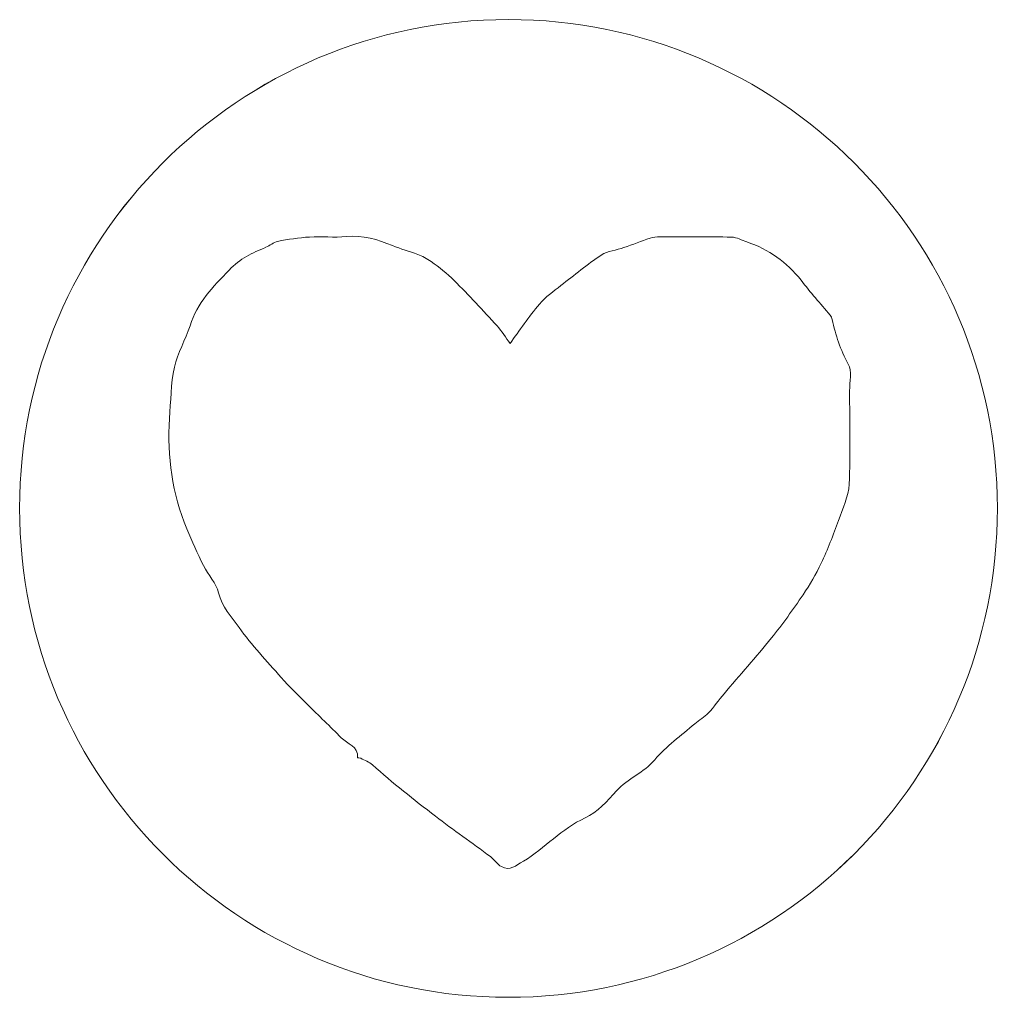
# Model space of a CAD drawing. Header units: centimetres. Extents: x -5.4 to 5.5, y -5.4 to 5.4.
# Drawn here: x 2.264 to 5.122, y 2.39 to 5.248 of the extents above; entities that cross this region are included whole.
import ezdxf

# ---------------------------------------------------------------- set-up
doc = ezdxf.new("R2010")
doc.units = ezdxf.units.CM
doc.header["$MEASUREMENT"] = 0
doc.layers.add('Layer 1', color=7, linetype='Continuous')

msp = doc.modelspace()

# ---------------------------------------------------------------- linework, layer by layer
at = {"layer": 'Layer 1', "lineweight": 13}
for points, knots in [([(3.69255, 5.24828), (2.90417, 5.24828), (2.26401, 4.60844), (2.2638, 3.8203), (2.2638, 3.8203), (2.26359, 3.03171), (2.90309, 2.39121), (3.69099, 2.39078), (3.69099, 2.39078), (4.48109, 2.39036), (5.12149, 3.03044), (5.1213, 3.82035), (5.1213, 3.82035), (5.12106, 4.60849), (4.48085, 5.24828), (3.69255, 5.24828)], [0, 0, 0, 0, 0.2, 0.2, 0.2, 0.2, 0.4, 0.4, 0.4, 0.4, 0.6, 0.6, 0.6, 0.6, 1, 1, 1, 1]), ([(3.69255, 5.24828), (2.90417, 5.24828), (2.26401, 4.60844), (2.2638, 3.8203), (2.2638, 3.8203), (2.26359, 3.03171), (2.90309, 2.39121), (3.69099, 2.39078), (3.69099, 2.39078), (4.48109, 2.39036), (5.12149, 3.03044), (5.1213, 3.82035), (5.1213, 3.82035), (5.12106, 4.60849), (4.48085, 5.24828), (3.69255, 5.24828)], [0, 0, 0, 0, 0.2, 0.2, 0.2, 0.2, 0.4, 0.4, 0.4, 0.4, 0.6, 0.6, 0.6, 0.6, 1, 1, 1, 1]), ([(3.69255, 5.24828), (2.90417, 5.24828), (2.26401, 4.60844), (2.2638, 3.8203), (2.2638, 3.8203), (2.26359, 3.03171), (2.90309, 2.39121), (3.69099, 2.39078), (3.69099, 2.39078), (4.48109, 2.39036), (5.12149, 3.03044), (5.1213, 3.82035), (5.1213, 3.82035), (5.12106, 4.60849), (4.48085, 5.24828), (3.69255, 5.24828)], [0, 0, 0, 0, 0.2, 0.2, 0.2, 0.2, 0.4, 0.4, 0.4, 0.4, 0.6, 0.6, 0.6, 0.6, 1, 1, 1, 1]), ([(3.69255, 5.24828), (2.90417, 5.24828), (2.26401, 4.60844), (2.2638, 3.8203), (2.2638, 3.8203), (2.26359, 3.03171), (2.90309, 2.39121), (3.69099, 2.39078), (3.69099, 2.39078), (4.48109, 2.39036), (5.12149, 3.03044), (5.1213, 3.82035), (5.1213, 3.82035), (5.12106, 4.60849), (4.48085, 5.24828), (3.69255, 5.24828)], [0, 0, 0, 0, 0.2, 0.2, 0.2, 0.2, 0.4, 0.4, 0.4, 0.4, 0.6, 0.6, 0.6, 0.6, 1, 1, 1, 1]), ([(3.69255, 5.24828), (2.90417, 5.24828), (2.26401, 4.60844), (2.2638, 3.8203), (2.2638, 3.8203), (2.26359, 3.03171), (2.90309, 2.39121), (3.69099, 2.39078), (3.69099, 2.39078), (4.48109, 2.39036), (5.12149, 3.03044), (5.1213, 3.82035), (5.1213, 3.82035), (5.12106, 4.60849), (4.48085, 5.24828), (3.69255, 5.24828)], [0, 0, 0, 0, 0.2, 0.2, 0.2, 0.2, 0.4, 0.4, 0.4, 0.4, 0.6, 0.6, 0.6, 0.6, 1, 1, 1, 1]), ([(3.69255, 5.24828), (2.90417, 5.24828), (2.26401, 4.60844), (2.2638, 3.8203), (2.2638, 3.8203), (2.26359, 3.03171), (2.90309, 2.39121), (3.69099, 2.39078), (3.69099, 2.39078), (4.48109, 2.39036), (5.12149, 3.03044), (5.1213, 3.82035), (5.1213, 3.82035), (5.12106, 4.60849), (4.48085, 5.24828), (3.69255, 5.24828)], [0, 0, 0, 0, 0.2, 0.2, 0.2, 0.2, 0.4, 0.4, 0.4, 0.4, 0.6, 0.6, 0.6, 0.6, 1, 1, 1, 1]), ([(3.69255, 5.24828), (2.90417, 5.24828), (2.26401, 4.60844), (2.2638, 3.8203), (2.2638, 3.8203), (2.26359, 3.03171), (2.90309, 2.39121), (3.69099, 2.39078), (3.69099, 2.39078), (4.48109, 2.39036), (5.12149, 3.03044), (5.1213, 3.82035), (5.1213, 3.82035), (5.12106, 4.60849), (4.48085, 5.24828), (3.69255, 5.24828)], [0, 0, 0, 0, 0.2, 0.2, 0.2, 0.2, 0.4, 0.4, 0.4, 0.4, 0.6, 0.6, 0.6, 0.6, 1, 1, 1, 1]), ([(3.69255, 5.24828), (2.90417, 5.24828), (2.26401, 4.60844), (2.2638, 3.8203), (2.2638, 3.8203), (2.26359, 3.03171), (2.90309, 2.39121), (3.69099, 2.39078), (3.69099, 2.39078), (4.48109, 2.39036), (5.12149, 3.03044), (5.1213, 3.82035), (5.1213, 3.82035), (5.12106, 4.60849), (4.48085, 5.24828), (3.69255, 5.24828)], [0, 0, 0, 0, 0.2, 0.2, 0.2, 0.2, 0.4, 0.4, 0.4, 0.4, 0.6, 0.6, 0.6, 0.6, 1, 1, 1, 1]), ([(3.69255, 5.24828), (2.90417, 5.24828), (2.26401, 4.60844), (2.2638, 3.8203), (2.2638, 3.8203), (2.26359, 3.03171), (2.90309, 2.39121), (3.69099, 2.39078), (3.69099, 2.39078), (4.48109, 2.39036), (5.12149, 3.03044), (5.1213, 3.82035), (5.1213, 3.82035), (5.12106, 4.60849), (4.48085, 5.24828), (3.69255, 5.24828)], [0, 0, 0, 0, 0.2, 0.2, 0.2, 0.2, 0.4, 0.4, 0.4, 0.4, 0.6, 0.6, 0.6, 0.6, 1, 1, 1, 1]), ([(3.69255, 5.24828), (2.90417, 5.24828), (2.26401, 4.60844), (2.2638, 3.8203), (2.2638, 3.8203), (2.26359, 3.03171), (2.90309, 2.39121), (3.69099, 2.39078), (3.69099, 2.39078), (4.48109, 2.39036), (5.12149, 3.03044), (5.1213, 3.82035), (5.1213, 3.82035), (5.12106, 4.60849), (4.48085, 5.24828), (3.69255, 5.24828)], [0, 0, 0, 0, 0.2, 0.2, 0.2, 0.2, 0.4, 0.4, 0.4, 0.4, 0.6, 0.6, 0.6, 0.6, 1, 1, 1, 1]), ([(3.69255, 5.24828), (4.48093, 5.24828), (5.12106, 4.60849), (5.1213, 3.82035), (5.1213, 3.82035), (5.12156, 3.03046), (4.48114, 2.39036), (3.69099, 2.39078), (3.69099, 2.39078), (2.90309, 2.3912), (2.26359, 3.03171), (2.2638, 3.8203), (2.2638, 3.8203), (2.26399, 4.60843), (2.90417, 5.24825), (3.69255, 5.24828)], [0, 0, 0, 0, 0.2, 0.2, 0.2, 0.2, 0.4, 0.4, 0.4, 0.4, 0.6, 0.6, 0.6, 0.6, 1, 1, 1, 1]), ([(3.69255, 5.24828), (2.90417, 5.24828), (2.26401, 4.60844), (2.2638, 3.8203), (2.2638, 3.8203), (2.26359, 3.03171), (2.90309, 2.39121), (3.69099, 2.39078), (3.69099, 2.39078), (4.48109, 2.39036), (5.12149, 3.03044), (5.1213, 3.82035), (5.1213, 3.82035), (5.12106, 4.60849), (4.48085, 5.24828), (3.69255, 5.24828)], [0, 0, 0, 0, 0.2, 0.2, 0.2, 0.2, 0.4, 0.4, 0.4, 0.4, 0.6, 0.6, 0.6, 0.6, 1, 1, 1, 1]), ([(3.69255, 5.24828), (4.48093, 5.24828), (5.12106, 4.60849), (5.1213, 3.82035), (5.1213, 3.82035), (5.12156, 3.03046), (4.48114, 2.39036), (3.69099, 2.39078), (3.69099, 2.39078), (2.90309, 2.3912), (2.26359, 3.03171), (2.2638, 3.8203), (2.2638, 3.8203), (2.26399, 4.60843), (2.90417, 5.24825), (3.69255, 5.24828)], [0, 0, 0, 0, 0.2, 0.2, 0.2, 0.2, 0.4, 0.4, 0.4, 0.4, 0.6, 0.6, 0.6, 0.6, 1, 1, 1, 1]), ([(3.69255, 5.24828), (2.90417, 5.24828), (2.26401, 4.60844), (2.2638, 3.8203), (2.2638, 3.8203), (2.26359, 3.03171), (2.90309, 2.39121), (3.69099, 2.39078), (3.69099, 2.39078), (4.48109, 2.39036), (5.12149, 3.03044), (5.1213, 3.82035), (5.1213, 3.82035), (5.12106, 4.60849), (4.48085, 5.24828), (3.69255, 5.24828)], [0, 0, 0, 0, 0.2, 0.2, 0.2, 0.2, 0.4, 0.4, 0.4, 0.4, 0.6, 0.6, 0.6, 0.6, 1, 1, 1, 1]), ([(3.69255, 5.24828), (4.48093, 5.24828), (5.12106, 4.60849), (5.1213, 3.82035), (5.1213, 3.82035), (5.12156, 3.03046), (4.48114, 2.39036), (3.69099, 2.39078), (3.69099, 2.39078), (2.90309, 2.3912), (2.26359, 3.03171), (2.2638, 3.8203), (2.2638, 3.8203), (2.26399, 4.60843), (2.90417, 5.24825), (3.69255, 5.24828)], [0, 0, 0, 0, 0.2, 0.2, 0.2, 0.2, 0.4, 0.4, 0.4, 0.4, 0.6, 0.6, 0.6, 0.6, 1, 1, 1, 1]), ([(3.69255, 5.24828), (2.90417, 5.24828), (2.26401, 4.60844), (2.2638, 3.8203), (2.2638, 3.8203), (2.26359, 3.03171), (2.90309, 2.39121), (3.69099, 2.39078), (3.69099, 2.39078), (4.48109, 2.39036), (5.12149, 3.03044), (5.1213, 3.82035), (5.1213, 3.82035), (5.12106, 4.60849), (4.48085, 5.24828), (3.69255, 5.24828)], [0, 0, 0, 0, 0.2, 0.2, 0.2, 0.2, 0.4, 0.4, 0.4, 0.4, 0.6, 0.6, 0.6, 0.6, 1, 1, 1, 1]), ([(3.69255, 5.24828), (4.48093, 5.24828), (5.12106, 4.60849), (5.1213, 3.82035), (5.1213, 3.82035), (5.12156, 3.03046), (4.48114, 2.39036), (3.69099, 2.39078), (3.69099, 2.39078), (2.90309, 2.3912), (2.26359, 3.03171), (2.2638, 3.8203), (2.2638, 3.8203), (2.26399, 4.60843), (2.90417, 5.24825), (3.69255, 5.24828)], [0, 0, 0, 0, 0.2, 0.2, 0.2, 0.2, 0.4, 0.4, 0.4, 0.4, 0.6, 0.6, 0.6, 0.6, 1, 1, 1, 1]), ([(3.69255, 5.24828), (2.90417, 5.24828), (2.26401, 4.60844), (2.2638, 3.8203), (2.2638, 3.8203), (2.26359, 3.03171), (2.90309, 2.39121), (3.69099, 2.39078), (3.69099, 2.39078), (4.48109, 2.39036), (5.12149, 3.03044), (5.1213, 3.82035), (5.1213, 3.82035), (5.12106, 4.60849), (4.48085, 5.24828), (3.69255, 5.24828)], [0, 0, 0, 0, 0.2, 0.2, 0.2, 0.2, 0.4, 0.4, 0.4, 0.4, 0.6, 0.6, 0.6, 0.6, 1, 1, 1, 1]), ([(3.69255, 5.24828), (4.48093, 5.24828), (5.12106, 4.60849), (5.1213, 3.82035), (5.1213, 3.82035), (5.12156, 3.03046), (4.48114, 2.39036), (3.69099, 2.39078), (3.69099, 2.39078), (2.90309, 2.3912), (2.26359, 3.03171), (2.2638, 3.8203), (2.2638, 3.8203), (2.26399, 4.60843), (2.90417, 5.24825), (3.69255, 5.24828)], [0, 0, 0, 0, 0.2, 0.2, 0.2, 0.2, 0.4, 0.4, 0.4, 0.4, 0.6, 0.6, 0.6, 0.6, 1, 1, 1, 1]), ([(3.69255, 5.24828), (2.90417, 5.24828), (2.26401, 4.60844), (2.2638, 3.8203), (2.2638, 3.8203), (2.26359, 3.03171), (2.90309, 2.39121), (3.69099, 2.39078), (3.69099, 2.39078), (4.48109, 2.39036), (5.12149, 3.03044), (5.1213, 3.82035), (5.1213, 3.82035), (5.12106, 4.60849), (4.48085, 5.24828), (3.69255, 5.24828)], [0, 0, 0, 0, 0.2, 0.2, 0.2, 0.2, 0.4, 0.4, 0.4, 0.4, 0.6, 0.6, 0.6, 0.6, 1, 1, 1, 1]), ([(3.69255, 5.24828), (4.48093, 5.24828), (5.12106, 4.60849), (5.1213, 3.82035), (5.1213, 3.82035), (5.12156, 3.03046), (4.48114, 2.39036), (3.69099, 2.39078), (3.69099, 2.39078), (2.90309, 2.3912), (2.26359, 3.03171), (2.2638, 3.8203), (2.2638, 3.8203), (2.26399, 4.60843), (2.90417, 5.24825), (3.69255, 5.24828)], [0, 0, 0, 0, 0.2, 0.2, 0.2, 0.2, 0.4, 0.4, 0.4, 0.4, 0.6, 0.6, 0.6, 0.6, 1, 1, 1, 1]), ([(3.69255, 5.24828), (2.90417, 5.24828), (2.26401, 4.60844), (2.2638, 3.8203), (2.2638, 3.8203), (2.26359, 3.03171), (2.90309, 2.39121), (3.69099, 2.39078), (3.69099, 2.39078), (4.48109, 2.39036), (5.12149, 3.03044), (5.1213, 3.82035), (5.1213, 3.82035), (5.12106, 4.60849), (4.48085, 5.24828), (3.69255, 5.24828)], [0, 0, 0, 0, 0.2, 0.2, 0.2, 0.2, 0.4, 0.4, 0.4, 0.4, 0.6, 0.6, 0.6, 0.6, 1, 1, 1, 1]), ([(3.69255, 5.24828), (4.48093, 5.24828), (5.12106, 4.60849), (5.1213, 3.82035), (5.1213, 3.82035), (5.12156, 3.03046), (4.48114, 2.39036), (3.69099, 2.39078), (3.69099, 2.39078), (2.90309, 2.3912), (2.26359, 3.03171), (2.2638, 3.8203), (2.2638, 3.8203), (2.26399, 4.60843), (2.90417, 5.24825), (3.69255, 5.24828)], [0, 0, 0, 0, 0.2, 0.2, 0.2, 0.2, 0.4, 0.4, 0.4, 0.4, 0.6, 0.6, 0.6, 0.6, 1, 1, 1, 1]), ([(3.69702, 4.30162), (3.68466, 4.31871), (3.67371, 4.33731), (3.6595, 4.3529), (3.6595, 4.3529), (3.61836, 4.39796), (3.57676, 4.44259), (3.53372, 4.48572), (3.53372, 4.48572), (3.51324, 4.50628), (3.48953, 4.52382), (3.46615, 4.54128), (3.46615, 4.54128), (3.45456, 4.54998), (3.44101, 4.55676), (3.42736, 4.56202), (3.42736, 4.56202), (3.40307, 4.57141), (3.37749, 4.5776), (3.35354, 4.58763), (3.35354, 4.58763), (3.31028, 4.6057), (3.26699, 4.61856), (3.21884, 4.61393), (3.21884, 4.61393), (3.18317, 4.61052), (3.14685, 4.61491), (3.11102, 4.61277), (3.11102, 4.61277), (3.07983, 4.61089), (3.04868, 4.60594), (3.01791, 4.59991), (3.01791, 4.59991), (3.00587, 4.59756), (2.99539, 4.58769), (2.98359, 4.58276), (2.98359, 4.58276), (2.94411, 4.5663), (2.90795, 4.54995), (2.8758, 4.51614), (2.8758, 4.51614), (2.82894, 4.4668), (2.78267, 4.42076), (2.76184, 4.35366), (2.76184, 4.35366), (2.74903, 4.31236), (2.72498, 4.27399), (2.71609, 4.23219), (2.71609, 4.23219), (2.70561, 4.18345), (2.70551, 4.13242), (2.70201, 4.0823), (2.70201, 4.0823), (2.69428, 3.97112), (2.70979, 3.86336), (2.75273, 3.76017), (2.75273, 3.76017), (2.76784, 3.72384), (2.78361, 3.68773), (2.80118, 3.65256), (2.80118, 3.65256), (2.81483, 3.62525), (2.83878, 3.60123), (2.84544, 3.57274), (2.84544, 3.57274), (2.85512, 3.53139), (2.88306, 3.50294), (2.90513, 3.47162), (2.90513, 3.47162), (2.94164, 3.41981), (2.98583, 3.37327), (3.028, 3.32562), (3.028, 3.32562), (3.05245, 3.29805), (3.07909, 3.27241), (3.10521, 3.24638), (3.10521, 3.24638), (3.13786, 3.21378), (3.17162, 3.18217), (3.20379, 3.14907), (3.20379, 3.14907), (3.22123, 3.1311), (3.25435, 3.12542), (3.25163, 3.09065), (3.25163, 3.09065), (3.25163, 3.09044), (3.25787, 3.09052), (3.26057, 3.08917), (3.26057, 3.08917), (3.27234, 3.08322), (3.28578, 3.07882), (3.29523, 3.07017), (3.29523, 3.07017), (3.35352, 3.01659), (3.41633, 2.96857), (3.4788, 2.92023), (3.4788, 2.92023), (3.5314, 2.87948), (3.5863, 2.84175), (3.63977, 2.80204), (3.63977, 2.80204), (3.65139, 2.79336), (3.65951, 2.77907), (3.67197, 2.77257), (3.67197, 2.77257), (3.69703, 2.75945), (3.71367, 2.77524), (3.73616, 2.78863), (3.73616, 2.78863), (3.79953, 2.82639), (3.84779, 2.88396), (3.91666, 2.91502), (3.91666, 2.91502), (3.95214, 2.931), (3.98135, 2.96452), (4.0085, 2.99453), (4.0085, 2.99453), (4.04115, 3.03065), (4.08798, 3.04679), (4.11997, 3.0851), (4.11997, 3.0851), (4.15325, 3.12497), (4.19733, 3.1559), (4.23707, 3.19035), (4.23707, 3.19035), (4.24977, 3.20138), (4.2652, 3.20964), (4.2767, 3.22173), (4.2767, 3.22173), (4.29318, 3.23914), (4.30684, 3.25922), (4.32242, 3.27758), (4.32242, 3.27758), (4.36854, 3.33206), (4.41624, 3.38532), (4.46104, 3.44085), (4.46104, 3.44085), (4.4938, 3.48144), (4.5242, 3.52411), (4.55343, 3.56735), (4.55343, 3.56735), (4.57322, 3.59659), (4.59142, 3.62738), (4.6064, 3.65929), (4.6064, 3.65929), (4.62548, 3.69996), (4.6418, 3.74205), (4.65709, 3.78436), (4.65709, 3.78436), (4.6696, 3.81894), (4.68633, 3.85432), (4.6881, 3.88998), (4.6881, 3.88998), (4.69249, 3.98076), (4.68977, 4.07188), (4.68945, 4.1629), (4.68945, 4.1629), (4.6894, 4.18938), (4.69683, 4.22074), (4.68551, 4.24135), (4.68551, 4.24135), (4.66254, 4.283), (4.64897, 4.32628), (4.63863, 4.3716), (4.63863, 4.3716), (4.6376, 4.3761), (4.63551, 4.38086), (4.63257, 4.38438), (4.63257, 4.38438), (4.60437, 4.41838), (4.57478, 4.45135), (4.54761, 4.48617), (4.54761, 4.48617), (4.50586, 4.53967), (4.45315, 4.57679), (4.38907, 4.59833), (4.38907, 4.59833), (4.37433, 4.60328), (4.35967, 4.61214), (4.34478, 4.61246), (4.34478, 4.61246), (4.27477, 4.61399), (4.20466, 4.61331), (4.13462, 4.6131), (4.13462, 4.6131), (4.12531, 4.61307), (4.11549, 4.61278), (4.10687, 4.60987), (4.10687, 4.60987), (4.08097, 4.60117), (4.05567, 4.59061), (4.02988, 4.58172), (4.02988, 4.58172), (4.00787, 4.57413), (3.98249, 4.57233), (3.96379, 4.56005), (3.96379, 4.56005), (3.9227, 4.53304), (3.88468, 4.50142), (3.84597, 4.47094), (3.84597, 4.47094), (3.82414, 4.45377), (3.80044, 4.4376), (3.78287, 4.41659), (3.78287, 4.41659), (3.75163, 4.37952), (3.72457, 4.33909), (3.69702, 4.30162)], [0, 0, 0, 0, 0.0188679, 0.0188679, 0.0188679, 0.0188679, 0.0377358, 0.0377358, 0.0377358, 0.0377358, 0.0566038, 0.0566038, 0.0566038, 0.0566038, 0.0754717, 0.0754717, 0.0754717, 0.0754717, 0.0943396, 0.0943396, 0.0943396, 0.0943396, 0.1132075, 0.1132075, 0.1132075, 0.1132075, 0.1320755, 0.1320755, 0.1320755, 0.1320755, 0.1509434, 0.1509434, 0.1509434, 0.1509434, 0.1698113, 0.1698113, 0.1698113, 0.1698113, 0.1886792, 0.1886792, 0.1886792, 0.1886792, 0.2075472, 0.2075472, 0.2075472, 0.2075472, 0.2264151, 0.2264151, 0.2264151, 0.2264151, 0.245283, 0.245283, 0.245283, 0.245283, 0.2641509, 0.2641509, 0.2641509, 0.2641509, 0.2830189, 0.2830189, 0.2830189, 0.2830189, 0.3018868, 0.3018868, 0.3018868, 0.3018868, 0.3207547, 0.3207547, 0.3207547, 0.3207547, 0.3396226, 0.3396226, 0.3396226, 0.3396226, 0.3584906, 0.3584906, 0.3584906, 0.3584906, 0.3773585, 0.3773585, 0.3773585, 0.3773585, 0.3962264, 0.3962264, 0.3962264, 0.3962264, 0.4150943, 0.4150943, 0.4150943, 0.4150943, 0.4339623, 0.4339623, 0.4339623, 0.4339623, 0.4528302, 0.4528302, 0.4528302, 0.4528302, 0.4716981, 0.4716981, 0.4716981, 0.4716981, 0.490566, 0.490566, 0.490566, 0.490566, 0.509434, 0.509434, 0.509434, 0.509434, 0.5283019, 0.5283019, 0.5283019, 0.5283019, 0.5471698, 0.5471698, 0.5471698, 0.5471698, 0.5660377, 0.5660377, 0.5660377, 0.5660377, 0.5849057, 0.5849057, 0.5849057, 0.5849057, 0.6037736, 0.6037736, 0.6037736, 0.6037736, 0.6226415, 0.6226415, 0.6226415, 0.6226415, 0.6415094, 0.6415094, 0.6415094, 0.6415094, 0.6603774, 0.6603774, 0.6603774, 0.6603774, 0.6792453, 0.6792453, 0.6792453, 0.6792453, 0.6981132, 0.6981132, 0.6981132, 0.6981132, 0.7169811, 0.7169811, 0.7169811, 0.7169811, 0.7358491, 0.7358491, 0.7358491, 0.7358491, 0.754717, 0.754717, 0.754717, 0.754717, 0.7735849, 0.7735849, 0.7735849, 0.7735849, 0.7924528, 0.7924528, 0.7924528, 0.7924528, 0.8113208, 0.8113208, 0.8113208, 0.8113208, 0.8301887, 0.8301887, 0.8301887, 0.8301887, 0.8490566, 0.8490566, 0.8490566, 0.8490566, 0.8679245, 0.8679245, 0.8679245, 0.8679245, 0.8867925, 0.8867925, 0.8867925, 0.8867925, 0.9056604, 0.9056604, 0.9056604, 0.9056604, 0.9245283, 0.9245283, 0.9245283, 0.9245283, 0.9433962, 0.9433962, 0.9433962, 0.9433962, 0.9622642, 0.9622642, 0.9622642, 0.9622642, 1, 1, 1, 1]), ([(3.69702, 4.30162), (3.68466, 4.31871), (3.67371, 4.33731), (3.6595, 4.3529), (3.6595, 4.3529), (3.61836, 4.39796), (3.57676, 4.44259), (3.53372, 4.48572), (3.53372, 4.48572), (3.51324, 4.50628), (3.48953, 4.52382), (3.46615, 4.54128), (3.46615, 4.54128), (3.45456, 4.54998), (3.44101, 4.55676), (3.42736, 4.56202), (3.42736, 4.56202), (3.40307, 4.57141), (3.37749, 4.5776), (3.35354, 4.58763), (3.35354, 4.58763), (3.31028, 4.6057), (3.26699, 4.61856), (3.21884, 4.61393), (3.21884, 4.61393), (3.18317, 4.61052), (3.14685, 4.61491), (3.11102, 4.61277), (3.11102, 4.61277), (3.07983, 4.61089), (3.04868, 4.60594), (3.01791, 4.59991), (3.01791, 4.59991), (3.00587, 4.59756), (2.99539, 4.58769), (2.98359, 4.58276), (2.98359, 4.58276), (2.94411, 4.5663), (2.90795, 4.54995), (2.8758, 4.51614), (2.8758, 4.51614), (2.82894, 4.4668), (2.78267, 4.42076), (2.76184, 4.35366), (2.76184, 4.35366), (2.74903, 4.31236), (2.72498, 4.27399), (2.71609, 4.23219), (2.71609, 4.23219), (2.70561, 4.18345), (2.70551, 4.13242), (2.70201, 4.0823), (2.70201, 4.0823), (2.69428, 3.97112), (2.70979, 3.86336), (2.75273, 3.76017), (2.75273, 3.76017), (2.76784, 3.72384), (2.78361, 3.68773), (2.80118, 3.65256), (2.80118, 3.65256), (2.81483, 3.62525), (2.83878, 3.60123), (2.84544, 3.57274), (2.84544, 3.57274), (2.85512, 3.53139), (2.88306, 3.50294), (2.90513, 3.47162), (2.90513, 3.47162), (2.94164, 3.41981), (2.98583, 3.37327), (3.028, 3.32562), (3.028, 3.32562), (3.05245, 3.29805), (3.07909, 3.27241), (3.10521, 3.24638), (3.10521, 3.24638), (3.13786, 3.21378), (3.17162, 3.18217), (3.20379, 3.14907), (3.20379, 3.14907), (3.22123, 3.1311), (3.25435, 3.12542), (3.25163, 3.09065), (3.25163, 3.09065), (3.25163, 3.09044), (3.25787, 3.09052), (3.26057, 3.08917), (3.26057, 3.08917), (3.27234, 3.08322), (3.28578, 3.07882), (3.29523, 3.07017), (3.29523, 3.07017), (3.35352, 3.01659), (3.41633, 2.96857), (3.4788, 2.92023), (3.4788, 2.92023), (3.5314, 2.87948), (3.5863, 2.84175), (3.63977, 2.80204), (3.63977, 2.80204), (3.65139, 2.79336), (3.65951, 2.77907), (3.67197, 2.77257), (3.67197, 2.77257), (3.69703, 2.75945), (3.71367, 2.77524), (3.73616, 2.78863), (3.73616, 2.78863), (3.79953, 2.82639), (3.84779, 2.88396), (3.91666, 2.91502), (3.91666, 2.91502), (3.95214, 2.931), (3.98135, 2.96452), (4.0085, 2.99453), (4.0085, 2.99453), (4.04115, 3.03065), (4.08798, 3.04679), (4.11997, 3.0851), (4.11997, 3.0851), (4.15325, 3.12497), (4.19733, 3.1559), (4.23707, 3.19035), (4.23707, 3.19035), (4.24977, 3.20138), (4.2652, 3.20964), (4.2767, 3.22173), (4.2767, 3.22173), (4.29318, 3.23914), (4.30684, 3.25922), (4.32242, 3.27758), (4.32242, 3.27758), (4.36854, 3.33206), (4.41624, 3.38532), (4.46104, 3.44085), (4.46104, 3.44085), (4.4938, 3.48144), (4.5242, 3.52411), (4.55343, 3.56735), (4.55343, 3.56735), (4.57322, 3.59659), (4.59142, 3.62738), (4.6064, 3.65929), (4.6064, 3.65929), (4.62548, 3.69996), (4.6418, 3.74205), (4.65709, 3.78436), (4.65709, 3.78436), (4.6696, 3.81894), (4.68633, 3.85432), (4.6881, 3.88998), (4.6881, 3.88998), (4.69249, 3.98076), (4.68977, 4.07188), (4.68945, 4.1629), (4.68945, 4.1629), (4.6894, 4.18938), (4.69683, 4.22074), (4.68551, 4.24135), (4.68551, 4.24135), (4.66254, 4.283), (4.64897, 4.32628), (4.63863, 4.3716), (4.63863, 4.3716), (4.6376, 4.3761), (4.63551, 4.38086), (4.63257, 4.38438), (4.63257, 4.38438), (4.60437, 4.41838), (4.57478, 4.45135), (4.54761, 4.48617), (4.54761, 4.48617), (4.50586, 4.53967), (4.45315, 4.57679), (4.38907, 4.59833), (4.38907, 4.59833), (4.37433, 4.60328), (4.35967, 4.61214), (4.34478, 4.61246), (4.34478, 4.61246), (4.27477, 4.61399), (4.20466, 4.61331), (4.13462, 4.6131), (4.13462, 4.6131), (4.12531, 4.61307), (4.11549, 4.61278), (4.10687, 4.60987), (4.10687, 4.60987), (4.08097, 4.60117), (4.05567, 4.59061), (4.02988, 4.58172), (4.02988, 4.58172), (4.00787, 4.57413), (3.98249, 4.57233), (3.96379, 4.56005), (3.96379, 4.56005), (3.9227, 4.53304), (3.88468, 4.50142), (3.84597, 4.47094), (3.84597, 4.47094), (3.82414, 4.45377), (3.80044, 4.4376), (3.78287, 4.41659), (3.78287, 4.41659), (3.75163, 4.37952), (3.72457, 4.33909), (3.69702, 4.30162)], [0, 0, 0, 0, 0.0188679, 0.0188679, 0.0188679, 0.0188679, 0.0377358, 0.0377358, 0.0377358, 0.0377358, 0.0566038, 0.0566038, 0.0566038, 0.0566038, 0.0754717, 0.0754717, 0.0754717, 0.0754717, 0.0943396, 0.0943396, 0.0943396, 0.0943396, 0.1132075, 0.1132075, 0.1132075, 0.1132075, 0.1320755, 0.1320755, 0.1320755, 0.1320755, 0.1509434, 0.1509434, 0.1509434, 0.1509434, 0.1698113, 0.1698113, 0.1698113, 0.1698113, 0.1886792, 0.1886792, 0.1886792, 0.1886792, 0.2075472, 0.2075472, 0.2075472, 0.2075472, 0.2264151, 0.2264151, 0.2264151, 0.2264151, 0.245283, 0.245283, 0.245283, 0.245283, 0.2641509, 0.2641509, 0.2641509, 0.2641509, 0.2830189, 0.2830189, 0.2830189, 0.2830189, 0.3018868, 0.3018868, 0.3018868, 0.3018868, 0.3207547, 0.3207547, 0.3207547, 0.3207547, 0.3396226, 0.3396226, 0.3396226, 0.3396226, 0.3584906, 0.3584906, 0.3584906, 0.3584906, 0.3773585, 0.3773585, 0.3773585, 0.3773585, 0.3962264, 0.3962264, 0.3962264, 0.3962264, 0.4150943, 0.4150943, 0.4150943, 0.4150943, 0.4339623, 0.4339623, 0.4339623, 0.4339623, 0.4528302, 0.4528302, 0.4528302, 0.4528302, 0.4716981, 0.4716981, 0.4716981, 0.4716981, 0.490566, 0.490566, 0.490566, 0.490566, 0.509434, 0.509434, 0.509434, 0.509434, 0.5283019, 0.5283019, 0.5283019, 0.5283019, 0.5471698, 0.5471698, 0.5471698, 0.5471698, 0.5660377, 0.5660377, 0.5660377, 0.5660377, 0.5849057, 0.5849057, 0.5849057, 0.5849057, 0.6037736, 0.6037736, 0.6037736, 0.6037736, 0.6226415, 0.6226415, 0.6226415, 0.6226415, 0.6415094, 0.6415094, 0.6415094, 0.6415094, 0.6603774, 0.6603774, 0.6603774, 0.6603774, 0.6792453, 0.6792453, 0.6792453, 0.6792453, 0.6981132, 0.6981132, 0.6981132, 0.6981132, 0.7169811, 0.7169811, 0.7169811, 0.7169811, 0.7358491, 0.7358491, 0.7358491, 0.7358491, 0.754717, 0.754717, 0.754717, 0.754717, 0.7735849, 0.7735849, 0.7735849, 0.7735849, 0.7924528, 0.7924528, 0.7924528, 0.7924528, 0.8113208, 0.8113208, 0.8113208, 0.8113208, 0.8301887, 0.8301887, 0.8301887, 0.8301887, 0.8490566, 0.8490566, 0.8490566, 0.8490566, 0.8679245, 0.8679245, 0.8679245, 0.8679245, 0.8867925, 0.8867925, 0.8867925, 0.8867925, 0.9056604, 0.9056604, 0.9056604, 0.9056604, 0.9245283, 0.9245283, 0.9245283, 0.9245283, 0.9433962, 0.9433962, 0.9433962, 0.9433962, 0.9622642, 0.9622642, 0.9622642, 0.9622642, 1, 1, 1, 1]), ([(3.69702, 4.30162), (3.68466, 4.31871), (3.67371, 4.33731), (3.6595, 4.3529), (3.6595, 4.3529), (3.61836, 4.39796), (3.57676, 4.44259), (3.53372, 4.48572), (3.53372, 4.48572), (3.51324, 4.50628), (3.48953, 4.52382), (3.46615, 4.54128), (3.46615, 4.54128), (3.45456, 4.54998), (3.44101, 4.55676), (3.42736, 4.56202), (3.42736, 4.56202), (3.40307, 4.57141), (3.37749, 4.5776), (3.35354, 4.58763), (3.35354, 4.58763), (3.31028, 4.6057), (3.26699, 4.61856), (3.21884, 4.61393), (3.21884, 4.61393), (3.18317, 4.61052), (3.14685, 4.61491), (3.11102, 4.61277), (3.11102, 4.61277), (3.07983, 4.61089), (3.04868, 4.60594), (3.01791, 4.59991), (3.01791, 4.59991), (3.00587, 4.59756), (2.99539, 4.58769), (2.98359, 4.58276), (2.98359, 4.58276), (2.94411, 4.5663), (2.90795, 4.54995), (2.8758, 4.51614), (2.8758, 4.51614), (2.82894, 4.4668), (2.78267, 4.42076), (2.76184, 4.35366), (2.76184, 4.35366), (2.74903, 4.31236), (2.72498, 4.27399), (2.71609, 4.23219), (2.71609, 4.23219), (2.70561, 4.18345), (2.70551, 4.13242), (2.70201, 4.0823), (2.70201, 4.0823), (2.69428, 3.97112), (2.70979, 3.86336), (2.75273, 3.76017), (2.75273, 3.76017), (2.76784, 3.72384), (2.78361, 3.68773), (2.80118, 3.65256), (2.80118, 3.65256), (2.81483, 3.62525), (2.83878, 3.60123), (2.84544, 3.57274), (2.84544, 3.57274), (2.85512, 3.53139), (2.88306, 3.50294), (2.90513, 3.47162), (2.90513, 3.47162), (2.94164, 3.41981), (2.98583, 3.37327), (3.028, 3.32562), (3.028, 3.32562), (3.05245, 3.29805), (3.07909, 3.27241), (3.10521, 3.24638), (3.10521, 3.24638), (3.13786, 3.21378), (3.17162, 3.18217), (3.20379, 3.14907), (3.20379, 3.14907), (3.22123, 3.1311), (3.25435, 3.12542), (3.25163, 3.09065), (3.25163, 3.09065), (3.25163, 3.09044), (3.25787, 3.09052), (3.26057, 3.08917), (3.26057, 3.08917), (3.27234, 3.08322), (3.28578, 3.07882), (3.29523, 3.07017), (3.29523, 3.07017), (3.35352, 3.01659), (3.41633, 2.96857), (3.4788, 2.92023), (3.4788, 2.92023), (3.5314, 2.87948), (3.5863, 2.84175), (3.63977, 2.80204), (3.63977, 2.80204), (3.65139, 2.79336), (3.65951, 2.77907), (3.67197, 2.77257), (3.67197, 2.77257), (3.69703, 2.75945), (3.71367, 2.77524), (3.73616, 2.78863), (3.73616, 2.78863), (3.79953, 2.82639), (3.84779, 2.88396), (3.91666, 2.91502), (3.91666, 2.91502), (3.95214, 2.931), (3.98135, 2.96452), (4.0085, 2.99453), (4.0085, 2.99453), (4.04115, 3.03065), (4.08798, 3.04679), (4.11997, 3.0851), (4.11997, 3.0851), (4.15325, 3.12497), (4.19733, 3.1559), (4.23707, 3.19035), (4.23707, 3.19035), (4.24977, 3.20138), (4.2652, 3.20964), (4.2767, 3.22173), (4.2767, 3.22173), (4.29318, 3.23914), (4.30684, 3.25922), (4.32242, 3.27758), (4.32242, 3.27758), (4.36854, 3.33206), (4.41624, 3.38532), (4.46104, 3.44085), (4.46104, 3.44085), (4.4938, 3.48144), (4.5242, 3.52411), (4.55343, 3.56735), (4.55343, 3.56735), (4.57322, 3.59659), (4.59142, 3.62738), (4.6064, 3.65929), (4.6064, 3.65929), (4.62548, 3.69996), (4.6418, 3.74205), (4.65709, 3.78436), (4.65709, 3.78436), (4.6696, 3.81894), (4.68633, 3.85432), (4.6881, 3.88998), (4.6881, 3.88998), (4.69249, 3.98076), (4.68977, 4.07188), (4.68945, 4.1629), (4.68945, 4.1629), (4.6894, 4.18938), (4.69683, 4.22074), (4.68551, 4.24135), (4.68551, 4.24135), (4.66254, 4.283), (4.64897, 4.32628), (4.63863, 4.3716), (4.63863, 4.3716), (4.6376, 4.3761), (4.63551, 4.38086), (4.63257, 4.38438), (4.63257, 4.38438), (4.60437, 4.41838), (4.57478, 4.45135), (4.54761, 4.48617), (4.54761, 4.48617), (4.50586, 4.53967), (4.45315, 4.57679), (4.38907, 4.59833), (4.38907, 4.59833), (4.37433, 4.60328), (4.35967, 4.61214), (4.34478, 4.61246), (4.34478, 4.61246), (4.27477, 4.61399), (4.20466, 4.61331), (4.13462, 4.6131), (4.13462, 4.6131), (4.12531, 4.61307), (4.11549, 4.61278), (4.10687, 4.60987), (4.10687, 4.60987), (4.08097, 4.60117), (4.05567, 4.59061), (4.02988, 4.58172), (4.02988, 4.58172), (4.00787, 4.57413), (3.98249, 4.57233), (3.96379, 4.56005), (3.96379, 4.56005), (3.9227, 4.53304), (3.88468, 4.50142), (3.84597, 4.47094), (3.84597, 4.47094), (3.82414, 4.45377), (3.80044, 4.4376), (3.78287, 4.41659), (3.78287, 4.41659), (3.75163, 4.37952), (3.72457, 4.33909), (3.69702, 4.30162)], [0, 0, 0, 0, 0.0188679, 0.0188679, 0.0188679, 0.0188679, 0.0377358, 0.0377358, 0.0377358, 0.0377358, 0.0566038, 0.0566038, 0.0566038, 0.0566038, 0.0754717, 0.0754717, 0.0754717, 0.0754717, 0.0943396, 0.0943396, 0.0943396, 0.0943396, 0.1132075, 0.1132075, 0.1132075, 0.1132075, 0.1320755, 0.1320755, 0.1320755, 0.1320755, 0.1509434, 0.1509434, 0.1509434, 0.1509434, 0.1698113, 0.1698113, 0.1698113, 0.1698113, 0.1886792, 0.1886792, 0.1886792, 0.1886792, 0.2075472, 0.2075472, 0.2075472, 0.2075472, 0.2264151, 0.2264151, 0.2264151, 0.2264151, 0.245283, 0.245283, 0.245283, 0.245283, 0.2641509, 0.2641509, 0.2641509, 0.2641509, 0.2830189, 0.2830189, 0.2830189, 0.2830189, 0.3018868, 0.3018868, 0.3018868, 0.3018868, 0.3207547, 0.3207547, 0.3207547, 0.3207547, 0.3396226, 0.3396226, 0.3396226, 0.3396226, 0.3584906, 0.3584906, 0.3584906, 0.3584906, 0.3773585, 0.3773585, 0.3773585, 0.3773585, 0.3962264, 0.3962264, 0.3962264, 0.3962264, 0.4150943, 0.4150943, 0.4150943, 0.4150943, 0.4339623, 0.4339623, 0.4339623, 0.4339623, 0.4528302, 0.4528302, 0.4528302, 0.4528302, 0.4716981, 0.4716981, 0.4716981, 0.4716981, 0.490566, 0.490566, 0.490566, 0.490566, 0.509434, 0.509434, 0.509434, 0.509434, 0.5283019, 0.5283019, 0.5283019, 0.5283019, 0.5471698, 0.5471698, 0.5471698, 0.5471698, 0.5660377, 0.5660377, 0.5660377, 0.5660377, 0.5849057, 0.5849057, 0.5849057, 0.5849057, 0.6037736, 0.6037736, 0.6037736, 0.6037736, 0.6226415, 0.6226415, 0.6226415, 0.6226415, 0.6415094, 0.6415094, 0.6415094, 0.6415094, 0.6603774, 0.6603774, 0.6603774, 0.6603774, 0.6792453, 0.6792453, 0.6792453, 0.6792453, 0.6981132, 0.6981132, 0.6981132, 0.6981132, 0.7169811, 0.7169811, 0.7169811, 0.7169811, 0.7358491, 0.7358491, 0.7358491, 0.7358491, 0.754717, 0.754717, 0.754717, 0.754717, 0.7735849, 0.7735849, 0.7735849, 0.7735849, 0.7924528, 0.7924528, 0.7924528, 0.7924528, 0.8113208, 0.8113208, 0.8113208, 0.8113208, 0.8301887, 0.8301887, 0.8301887, 0.8301887, 0.8490566, 0.8490566, 0.8490566, 0.8490566, 0.8679245, 0.8679245, 0.8679245, 0.8679245, 0.8867925, 0.8867925, 0.8867925, 0.8867925, 0.9056604, 0.9056604, 0.9056604, 0.9056604, 0.9245283, 0.9245283, 0.9245283, 0.9245283, 0.9433962, 0.9433962, 0.9433962, 0.9433962, 0.9622642, 0.9622642, 0.9622642, 0.9622642, 1, 1, 1, 1]), ([(3.69702, 4.30162), (3.68466, 4.31871), (3.67371, 4.33731), (3.6595, 4.3529), (3.6595, 4.3529), (3.61836, 4.39796), (3.57676, 4.44259), (3.53372, 4.48572), (3.53372, 4.48572), (3.51324, 4.50628), (3.48953, 4.52382), (3.46615, 4.54128), (3.46615, 4.54128), (3.45456, 4.54998), (3.44101, 4.55676), (3.42736, 4.56202), (3.42736, 4.56202), (3.40307, 4.57141), (3.37749, 4.5776), (3.35354, 4.58763), (3.35354, 4.58763), (3.31028, 4.6057), (3.26699, 4.61856), (3.21884, 4.61393), (3.21884, 4.61393), (3.18317, 4.61052), (3.14685, 4.61491), (3.11102, 4.61277), (3.11102, 4.61277), (3.07983, 4.61089), (3.04868, 4.60594), (3.01791, 4.59991), (3.01791, 4.59991), (3.00587, 4.59756), (2.99539, 4.58769), (2.98359, 4.58276), (2.98359, 4.58276), (2.94411, 4.5663), (2.90795, 4.54995), (2.8758, 4.51614), (2.8758, 4.51614), (2.82894, 4.4668), (2.78267, 4.42076), (2.76184, 4.35366), (2.76184, 4.35366), (2.74903, 4.31236), (2.72498, 4.27399), (2.71609, 4.23219), (2.71609, 4.23219), (2.70561, 4.18345), (2.70551, 4.13242), (2.70201, 4.0823), (2.70201, 4.0823), (2.69428, 3.97112), (2.70979, 3.86336), (2.75273, 3.76017), (2.75273, 3.76017), (2.76784, 3.72384), (2.78361, 3.68773), (2.80118, 3.65256), (2.80118, 3.65256), (2.81483, 3.62525), (2.83878, 3.60123), (2.84544, 3.57274), (2.84544, 3.57274), (2.85512, 3.53139), (2.88306, 3.50294), (2.90513, 3.47162), (2.90513, 3.47162), (2.94164, 3.41981), (2.98583, 3.37327), (3.028, 3.32562), (3.028, 3.32562), (3.05245, 3.29805), (3.07909, 3.27241), (3.10521, 3.24638), (3.10521, 3.24638), (3.13786, 3.21378), (3.17162, 3.18217), (3.20379, 3.14907), (3.20379, 3.14907), (3.22123, 3.1311), (3.25435, 3.12542), (3.25163, 3.09065), (3.25163, 3.09065), (3.25163, 3.09044), (3.25787, 3.09052), (3.26057, 3.08917), (3.26057, 3.08917), (3.27234, 3.08322), (3.28578, 3.07882), (3.29523, 3.07017), (3.29523, 3.07017), (3.35352, 3.01659), (3.41633, 2.96857), (3.4788, 2.92023), (3.4788, 2.92023), (3.5314, 2.87948), (3.5863, 2.84175), (3.63977, 2.80204), (3.63977, 2.80204), (3.65139, 2.79336), (3.65951, 2.77907), (3.67197, 2.77257), (3.67197, 2.77257), (3.69703, 2.75945), (3.71367, 2.77524), (3.73616, 2.78863), (3.73616, 2.78863), (3.79953, 2.82639), (3.84779, 2.88396), (3.91666, 2.91502), (3.91666, 2.91502), (3.95214, 2.931), (3.98135, 2.96452), (4.0085, 2.99453), (4.0085, 2.99453), (4.04115, 3.03065), (4.08798, 3.04679), (4.11997, 3.0851), (4.11997, 3.0851), (4.15325, 3.12497), (4.19733, 3.1559), (4.23707, 3.19035), (4.23707, 3.19035), (4.24977, 3.20138), (4.2652, 3.20964), (4.2767, 3.22173), (4.2767, 3.22173), (4.29318, 3.23914), (4.30684, 3.25922), (4.32242, 3.27758), (4.32242, 3.27758), (4.36854, 3.33206), (4.41624, 3.38532), (4.46104, 3.44085), (4.46104, 3.44085), (4.4938, 3.48144), (4.5242, 3.52411), (4.55343, 3.56735), (4.55343, 3.56735), (4.57322, 3.59659), (4.59142, 3.62738), (4.6064, 3.65929), (4.6064, 3.65929), (4.62548, 3.69996), (4.6418, 3.74205), (4.65709, 3.78436), (4.65709, 3.78436), (4.6696, 3.81894), (4.68633, 3.85432), (4.6881, 3.88998), (4.6881, 3.88998), (4.69249, 3.98076), (4.68977, 4.07188), (4.68945, 4.1629), (4.68945, 4.1629), (4.6894, 4.18938), (4.69683, 4.22074), (4.68551, 4.24135), (4.68551, 4.24135), (4.66254, 4.283), (4.64897, 4.32628), (4.63863, 4.3716), (4.63863, 4.3716), (4.6376, 4.3761), (4.63551, 4.38086), (4.63257, 4.38438), (4.63257, 4.38438), (4.60437, 4.41838), (4.57478, 4.45135), (4.54761, 4.48617), (4.54761, 4.48617), (4.50586, 4.53967), (4.45315, 4.57679), (4.38907, 4.59833), (4.38907, 4.59833), (4.37433, 4.60328), (4.35967, 4.61214), (4.34478, 4.61246), (4.34478, 4.61246), (4.27477, 4.61399), (4.20466, 4.61331), (4.13462, 4.6131), (4.13462, 4.6131), (4.12531, 4.61307), (4.11549, 4.61278), (4.10687, 4.60987), (4.10687, 4.60987), (4.08097, 4.60117), (4.05567, 4.59061), (4.02988, 4.58172), (4.02988, 4.58172), (4.00787, 4.57413), (3.98249, 4.57233), (3.96379, 4.56005), (3.96379, 4.56005), (3.9227, 4.53304), (3.88468, 4.50142), (3.84597, 4.47094), (3.84597, 4.47094), (3.82414, 4.45377), (3.80044, 4.4376), (3.78287, 4.41659), (3.78287, 4.41659), (3.75163, 4.37952), (3.72457, 4.33909), (3.69702, 4.30162)], [0, 0, 0, 0, 0.0188679, 0.0188679, 0.0188679, 0.0188679, 0.0377358, 0.0377358, 0.0377358, 0.0377358, 0.0566038, 0.0566038, 0.0566038, 0.0566038, 0.0754717, 0.0754717, 0.0754717, 0.0754717, 0.0943396, 0.0943396, 0.0943396, 0.0943396, 0.1132075, 0.1132075, 0.1132075, 0.1132075, 0.1320755, 0.1320755, 0.1320755, 0.1320755, 0.1509434, 0.1509434, 0.1509434, 0.1509434, 0.1698113, 0.1698113, 0.1698113, 0.1698113, 0.1886792, 0.1886792, 0.1886792, 0.1886792, 0.2075472, 0.2075472, 0.2075472, 0.2075472, 0.2264151, 0.2264151, 0.2264151, 0.2264151, 0.245283, 0.245283, 0.245283, 0.245283, 0.2641509, 0.2641509, 0.2641509, 0.2641509, 0.2830189, 0.2830189, 0.2830189, 0.2830189, 0.3018868, 0.3018868, 0.3018868, 0.3018868, 0.3207547, 0.3207547, 0.3207547, 0.3207547, 0.3396226, 0.3396226, 0.3396226, 0.3396226, 0.3584906, 0.3584906, 0.3584906, 0.3584906, 0.3773585, 0.3773585, 0.3773585, 0.3773585, 0.3962264, 0.3962264, 0.3962264, 0.3962264, 0.4150943, 0.4150943, 0.4150943, 0.4150943, 0.4339623, 0.4339623, 0.4339623, 0.4339623, 0.4528302, 0.4528302, 0.4528302, 0.4528302, 0.4716981, 0.4716981, 0.4716981, 0.4716981, 0.490566, 0.490566, 0.490566, 0.490566, 0.509434, 0.509434, 0.509434, 0.509434, 0.5283019, 0.5283019, 0.5283019, 0.5283019, 0.5471698, 0.5471698, 0.5471698, 0.5471698, 0.5660377, 0.5660377, 0.5660377, 0.5660377, 0.5849057, 0.5849057, 0.5849057, 0.5849057, 0.6037736, 0.6037736, 0.6037736, 0.6037736, 0.6226415, 0.6226415, 0.6226415, 0.6226415, 0.6415094, 0.6415094, 0.6415094, 0.6415094, 0.6603774, 0.6603774, 0.6603774, 0.6603774, 0.6792453, 0.6792453, 0.6792453, 0.6792453, 0.6981132, 0.6981132, 0.6981132, 0.6981132, 0.7169811, 0.7169811, 0.7169811, 0.7169811, 0.7358491, 0.7358491, 0.7358491, 0.7358491, 0.754717, 0.754717, 0.754717, 0.754717, 0.7735849, 0.7735849, 0.7735849, 0.7735849, 0.7924528, 0.7924528, 0.7924528, 0.7924528, 0.8113208, 0.8113208, 0.8113208, 0.8113208, 0.8301887, 0.8301887, 0.8301887, 0.8301887, 0.8490566, 0.8490566, 0.8490566, 0.8490566, 0.8679245, 0.8679245, 0.8679245, 0.8679245, 0.8867925, 0.8867925, 0.8867925, 0.8867925, 0.9056604, 0.9056604, 0.9056604, 0.9056604, 0.9245283, 0.9245283, 0.9245283, 0.9245283, 0.9433962, 0.9433962, 0.9433962, 0.9433962, 0.9622642, 0.9622642, 0.9622642, 0.9622642, 1, 1, 1, 1]), ([(3.69702, 4.30162), (3.68466, 4.31871), (3.67371, 4.33731), (3.6595, 4.3529), (3.6595, 4.3529), (3.61836, 4.39796), (3.57676, 4.44259), (3.53372, 4.48572), (3.53372, 4.48572), (3.51324, 4.50628), (3.48953, 4.52382), (3.46615, 4.54128), (3.46615, 4.54128), (3.45456, 4.54998), (3.44101, 4.55676), (3.42736, 4.56202), (3.42736, 4.56202), (3.40307, 4.57141), (3.37749, 4.5776), (3.35354, 4.58763), (3.35354, 4.58763), (3.31028, 4.6057), (3.26699, 4.61856), (3.21884, 4.61393), (3.21884, 4.61393), (3.18317, 4.61052), (3.14685, 4.61491), (3.11102, 4.61277), (3.11102, 4.61277), (3.07983, 4.61089), (3.04868, 4.60594), (3.01791, 4.59991), (3.01791, 4.59991), (3.00587, 4.59756), (2.99539, 4.58769), (2.98359, 4.58276), (2.98359, 4.58276), (2.94411, 4.5663), (2.90795, 4.54995), (2.8758, 4.51614), (2.8758, 4.51614), (2.82894, 4.4668), (2.78267, 4.42076), (2.76184, 4.35366), (2.76184, 4.35366), (2.74903, 4.31236), (2.72498, 4.27399), (2.71609, 4.23219), (2.71609, 4.23219), (2.70561, 4.18345), (2.70551, 4.13242), (2.70201, 4.0823), (2.70201, 4.0823), (2.69428, 3.97112), (2.70979, 3.86336), (2.75273, 3.76017), (2.75273, 3.76017), (2.76784, 3.72384), (2.78361, 3.68773), (2.80118, 3.65256), (2.80118, 3.65256), (2.81483, 3.62525), (2.83878, 3.60123), (2.84544, 3.57274), (2.84544, 3.57274), (2.85512, 3.53139), (2.88306, 3.50294), (2.90513, 3.47162), (2.90513, 3.47162), (2.94164, 3.41981), (2.98583, 3.37327), (3.028, 3.32562), (3.028, 3.32562), (3.05245, 3.29805), (3.07909, 3.27241), (3.10521, 3.24638), (3.10521, 3.24638), (3.13786, 3.21378), (3.17162, 3.18217), (3.20379, 3.14907), (3.20379, 3.14907), (3.22123, 3.1311), (3.25435, 3.12542), (3.25163, 3.09065), (3.25163, 3.09065), (3.25163, 3.09044), (3.25787, 3.09052), (3.26057, 3.08917), (3.26057, 3.08917), (3.27234, 3.08322), (3.28578, 3.07882), (3.29523, 3.07017), (3.29523, 3.07017), (3.35352, 3.01659), (3.41633, 2.96857), (3.4788, 2.92023), (3.4788, 2.92023), (3.5314, 2.87948), (3.5863, 2.84175), (3.63977, 2.80204), (3.63977, 2.80204), (3.65139, 2.79336), (3.65951, 2.77907), (3.67197, 2.77257), (3.67197, 2.77257), (3.69703, 2.75945), (3.71367, 2.77524), (3.73616, 2.78863), (3.73616, 2.78863), (3.79953, 2.82639), (3.84779, 2.88396), (3.91666, 2.91502), (3.91666, 2.91502), (3.95214, 2.931), (3.98135, 2.96452), (4.0085, 2.99453), (4.0085, 2.99453), (4.04115, 3.03065), (4.08798, 3.04679), (4.11997, 3.0851), (4.11997, 3.0851), (4.15325, 3.12497), (4.19733, 3.1559), (4.23707, 3.19035), (4.23707, 3.19035), (4.24977, 3.20138), (4.2652, 3.20964), (4.2767, 3.22173), (4.2767, 3.22173), (4.29318, 3.23914), (4.30684, 3.25922), (4.32242, 3.27758), (4.32242, 3.27758), (4.36854, 3.33206), (4.41624, 3.38532), (4.46104, 3.44085), (4.46104, 3.44085), (4.4938, 3.48144), (4.5242, 3.52411), (4.55343, 3.56735), (4.55343, 3.56735), (4.57322, 3.59659), (4.59142, 3.62738), (4.6064, 3.65929), (4.6064, 3.65929), (4.62548, 3.69996), (4.6418, 3.74205), (4.65709, 3.78436), (4.65709, 3.78436), (4.6696, 3.81894), (4.68633, 3.85432), (4.6881, 3.88998), (4.6881, 3.88998), (4.69249, 3.98076), (4.68977, 4.07188), (4.68945, 4.1629), (4.68945, 4.1629), (4.6894, 4.18938), (4.69683, 4.22074), (4.68551, 4.24135), (4.68551, 4.24135), (4.66254, 4.283), (4.64897, 4.32628), (4.63863, 4.3716), (4.63863, 4.3716), (4.6376, 4.3761), (4.63551, 4.38086), (4.63257, 4.38438), (4.63257, 4.38438), (4.60437, 4.41838), (4.57478, 4.45135), (4.54761, 4.48617), (4.54761, 4.48617), (4.50586, 4.53967), (4.45315, 4.57679), (4.38907, 4.59833), (4.38907, 4.59833), (4.37433, 4.60328), (4.35967, 4.61214), (4.34478, 4.61246), (4.34478, 4.61246), (4.27477, 4.61399), (4.20466, 4.61331), (4.13462, 4.6131), (4.13462, 4.6131), (4.12531, 4.61307), (4.11549, 4.61278), (4.10687, 4.60987), (4.10687, 4.60987), (4.08097, 4.60117), (4.05567, 4.59061), (4.02988, 4.58172), (4.02988, 4.58172), (4.00787, 4.57413), (3.98249, 4.57233), (3.96379, 4.56005), (3.96379, 4.56005), (3.9227, 4.53304), (3.88468, 4.50142), (3.84597, 4.47094), (3.84597, 4.47094), (3.82414, 4.45377), (3.80044, 4.4376), (3.78287, 4.41659), (3.78287, 4.41659), (3.75163, 4.37952), (3.72457, 4.33909), (3.69702, 4.30162)], [0, 0, 0, 0, 0.0188679, 0.0188679, 0.0188679, 0.0188679, 0.0377358, 0.0377358, 0.0377358, 0.0377358, 0.0566038, 0.0566038, 0.0566038, 0.0566038, 0.0754717, 0.0754717, 0.0754717, 0.0754717, 0.0943396, 0.0943396, 0.0943396, 0.0943396, 0.1132075, 0.1132075, 0.1132075, 0.1132075, 0.1320755, 0.1320755, 0.1320755, 0.1320755, 0.1509434, 0.1509434, 0.1509434, 0.1509434, 0.1698113, 0.1698113, 0.1698113, 0.1698113, 0.1886792, 0.1886792, 0.1886792, 0.1886792, 0.2075472, 0.2075472, 0.2075472, 0.2075472, 0.2264151, 0.2264151, 0.2264151, 0.2264151, 0.245283, 0.245283, 0.245283, 0.245283, 0.2641509, 0.2641509, 0.2641509, 0.2641509, 0.2830189, 0.2830189, 0.2830189, 0.2830189, 0.3018868, 0.3018868, 0.3018868, 0.3018868, 0.3207547, 0.3207547, 0.3207547, 0.3207547, 0.3396226, 0.3396226, 0.3396226, 0.3396226, 0.3584906, 0.3584906, 0.3584906, 0.3584906, 0.3773585, 0.3773585, 0.3773585, 0.3773585, 0.3962264, 0.3962264, 0.3962264, 0.3962264, 0.4150943, 0.4150943, 0.4150943, 0.4150943, 0.4339623, 0.4339623, 0.4339623, 0.4339623, 0.4528302, 0.4528302, 0.4528302, 0.4528302, 0.4716981, 0.4716981, 0.4716981, 0.4716981, 0.490566, 0.490566, 0.490566, 0.490566, 0.509434, 0.509434, 0.509434, 0.509434, 0.5283019, 0.5283019, 0.5283019, 0.5283019, 0.5471698, 0.5471698, 0.5471698, 0.5471698, 0.5660377, 0.5660377, 0.5660377, 0.5660377, 0.5849057, 0.5849057, 0.5849057, 0.5849057, 0.6037736, 0.6037736, 0.6037736, 0.6037736, 0.6226415, 0.6226415, 0.6226415, 0.6226415, 0.6415094, 0.6415094, 0.6415094, 0.6415094, 0.6603774, 0.6603774, 0.6603774, 0.6603774, 0.6792453, 0.6792453, 0.6792453, 0.6792453, 0.6981132, 0.6981132, 0.6981132, 0.6981132, 0.7169811, 0.7169811, 0.7169811, 0.7169811, 0.7358491, 0.7358491, 0.7358491, 0.7358491, 0.754717, 0.754717, 0.754717, 0.754717, 0.7735849, 0.7735849, 0.7735849, 0.7735849, 0.7924528, 0.7924528, 0.7924528, 0.7924528, 0.8113208, 0.8113208, 0.8113208, 0.8113208, 0.8301887, 0.8301887, 0.8301887, 0.8301887, 0.8490566, 0.8490566, 0.8490566, 0.8490566, 0.8679245, 0.8679245, 0.8679245, 0.8679245, 0.8867925, 0.8867925, 0.8867925, 0.8867925, 0.9056604, 0.9056604, 0.9056604, 0.9056604, 0.9245283, 0.9245283, 0.9245283, 0.9245283, 0.9433962, 0.9433962, 0.9433962, 0.9433962, 0.9622642, 0.9622642, 0.9622642, 0.9622642, 1, 1, 1, 1]), ([(3.69702, 4.30162), (3.68466, 4.31871), (3.67371, 4.33731), (3.6595, 4.3529), (3.6595, 4.3529), (3.61836, 4.39796), (3.57676, 4.44259), (3.53372, 4.48572), (3.53372, 4.48572), (3.51324, 4.50628), (3.48953, 4.52382), (3.46615, 4.54128), (3.46615, 4.54128), (3.45456, 4.54998), (3.44101, 4.55676), (3.42736, 4.56202), (3.42736, 4.56202), (3.40307, 4.57141), (3.37749, 4.5776), (3.35354, 4.58763), (3.35354, 4.58763), (3.31028, 4.6057), (3.26699, 4.61856), (3.21884, 4.61393), (3.21884, 4.61393), (3.18317, 4.61052), (3.14685, 4.61491), (3.11102, 4.61277), (3.11102, 4.61277), (3.07983, 4.61089), (3.04868, 4.60594), (3.01791, 4.59991), (3.01791, 4.59991), (3.00587, 4.59756), (2.99539, 4.58769), (2.98359, 4.58276), (2.98359, 4.58276), (2.94411, 4.5663), (2.90795, 4.54995), (2.8758, 4.51614), (2.8758, 4.51614), (2.82894, 4.4668), (2.78267, 4.42076), (2.76184, 4.35366), (2.76184, 4.35366), (2.74903, 4.31236), (2.72498, 4.27399), (2.71609, 4.23219), (2.71609, 4.23219), (2.70561, 4.18345), (2.70551, 4.13242), (2.70201, 4.0823), (2.70201, 4.0823), (2.69428, 3.97112), (2.70979, 3.86336), (2.75273, 3.76017), (2.75273, 3.76017), (2.76784, 3.72384), (2.78361, 3.68773), (2.80118, 3.65256), (2.80118, 3.65256), (2.81483, 3.62525), (2.83878, 3.60123), (2.84544, 3.57274), (2.84544, 3.57274), (2.85512, 3.53139), (2.88306, 3.50294), (2.90513, 3.47162), (2.90513, 3.47162), (2.94164, 3.41981), (2.98583, 3.37327), (3.028, 3.32562), (3.028, 3.32562), (3.05245, 3.29805), (3.07909, 3.27241), (3.10521, 3.24638), (3.10521, 3.24638), (3.13786, 3.21378), (3.17162, 3.18217), (3.20379, 3.14907), (3.20379, 3.14907), (3.22123, 3.1311), (3.25435, 3.12542), (3.25163, 3.09065), (3.25163, 3.09065), (3.25163, 3.09044), (3.25787, 3.09052), (3.26057, 3.08917), (3.26057, 3.08917), (3.27234, 3.08322), (3.28578, 3.07882), (3.29523, 3.07017), (3.29523, 3.07017), (3.35352, 3.01659), (3.41633, 2.96857), (3.4788, 2.92023), (3.4788, 2.92023), (3.5314, 2.87948), (3.5863, 2.84175), (3.63977, 2.80204), (3.63977, 2.80204), (3.65139, 2.79336), (3.65951, 2.77907), (3.67197, 2.77257), (3.67197, 2.77257), (3.69703, 2.75945), (3.71367, 2.77524), (3.73616, 2.78863), (3.73616, 2.78863), (3.79953, 2.82639), (3.84779, 2.88396), (3.91666, 2.91502), (3.91666, 2.91502), (3.95214, 2.931), (3.98135, 2.96452), (4.0085, 2.99453), (4.0085, 2.99453), (4.04115, 3.03065), (4.08798, 3.04679), (4.11997, 3.0851), (4.11997, 3.0851), (4.15325, 3.12497), (4.19733, 3.1559), (4.23707, 3.19035), (4.23707, 3.19035), (4.24977, 3.20138), (4.2652, 3.20964), (4.2767, 3.22173), (4.2767, 3.22173), (4.29318, 3.23914), (4.30684, 3.25922), (4.32242, 3.27758), (4.32242, 3.27758), (4.36854, 3.33206), (4.41624, 3.38532), (4.46104, 3.44085), (4.46104, 3.44085), (4.4938, 3.48144), (4.5242, 3.52411), (4.55343, 3.56735), (4.55343, 3.56735), (4.57322, 3.59659), (4.59142, 3.62738), (4.6064, 3.65929), (4.6064, 3.65929), (4.62548, 3.69996), (4.6418, 3.74205), (4.65709, 3.78436), (4.65709, 3.78436), (4.6696, 3.81894), (4.68633, 3.85432), (4.6881, 3.88998), (4.6881, 3.88998), (4.69249, 3.98076), (4.68977, 4.07188), (4.68945, 4.1629), (4.68945, 4.1629), (4.6894, 4.18938), (4.69683, 4.22074), (4.68551, 4.24135), (4.68551, 4.24135), (4.66254, 4.283), (4.64897, 4.32628), (4.63863, 4.3716), (4.63863, 4.3716), (4.6376, 4.3761), (4.63551, 4.38086), (4.63257, 4.38438), (4.63257, 4.38438), (4.60437, 4.41838), (4.57478, 4.45135), (4.54761, 4.48617), (4.54761, 4.48617), (4.50586, 4.53967), (4.45315, 4.57679), (4.38907, 4.59833), (4.38907, 4.59833), (4.37433, 4.60328), (4.35967, 4.61214), (4.34478, 4.61246), (4.34478, 4.61246), (4.27477, 4.61399), (4.20466, 4.61331), (4.13462, 4.6131), (4.13462, 4.6131), (4.12531, 4.61307), (4.11549, 4.61278), (4.10687, 4.60987), (4.10687, 4.60987), (4.08097, 4.60117), (4.05567, 4.59061), (4.02988, 4.58172), (4.02988, 4.58172), (4.00787, 4.57413), (3.98249, 4.57233), (3.96379, 4.56005), (3.96379, 4.56005), (3.9227, 4.53304), (3.88468, 4.50142), (3.84597, 4.47094), (3.84597, 4.47094), (3.82414, 4.45377), (3.80044, 4.4376), (3.78287, 4.41659), (3.78287, 4.41659), (3.75163, 4.37952), (3.72457, 4.33909), (3.69702, 4.30162)], [0, 0, 0, 0, 0.0188679, 0.0188679, 0.0188679, 0.0188679, 0.0377358, 0.0377358, 0.0377358, 0.0377358, 0.0566038, 0.0566038, 0.0566038, 0.0566038, 0.0754717, 0.0754717, 0.0754717, 0.0754717, 0.0943396, 0.0943396, 0.0943396, 0.0943396, 0.1132075, 0.1132075, 0.1132075, 0.1132075, 0.1320755, 0.1320755, 0.1320755, 0.1320755, 0.1509434, 0.1509434, 0.1509434, 0.1509434, 0.1698113, 0.1698113, 0.1698113, 0.1698113, 0.1886792, 0.1886792, 0.1886792, 0.1886792, 0.2075472, 0.2075472, 0.2075472, 0.2075472, 0.2264151, 0.2264151, 0.2264151, 0.2264151, 0.245283, 0.245283, 0.245283, 0.245283, 0.2641509, 0.2641509, 0.2641509, 0.2641509, 0.2830189, 0.2830189, 0.2830189, 0.2830189, 0.3018868, 0.3018868, 0.3018868, 0.3018868, 0.3207547, 0.3207547, 0.3207547, 0.3207547, 0.3396226, 0.3396226, 0.3396226, 0.3396226, 0.3584906, 0.3584906, 0.3584906, 0.3584906, 0.3773585, 0.3773585, 0.3773585, 0.3773585, 0.3962264, 0.3962264, 0.3962264, 0.3962264, 0.4150943, 0.4150943, 0.4150943, 0.4150943, 0.4339623, 0.4339623, 0.4339623, 0.4339623, 0.4528302, 0.4528302, 0.4528302, 0.4528302, 0.4716981, 0.4716981, 0.4716981, 0.4716981, 0.490566, 0.490566, 0.490566, 0.490566, 0.509434, 0.509434, 0.509434, 0.509434, 0.5283019, 0.5283019, 0.5283019, 0.5283019, 0.5471698, 0.5471698, 0.5471698, 0.5471698, 0.5660377, 0.5660377, 0.5660377, 0.5660377, 0.5849057, 0.5849057, 0.5849057, 0.5849057, 0.6037736, 0.6037736, 0.6037736, 0.6037736, 0.6226415, 0.6226415, 0.6226415, 0.6226415, 0.6415094, 0.6415094, 0.6415094, 0.6415094, 0.6603774, 0.6603774, 0.6603774, 0.6603774, 0.6792453, 0.6792453, 0.6792453, 0.6792453, 0.6981132, 0.6981132, 0.6981132, 0.6981132, 0.7169811, 0.7169811, 0.7169811, 0.7169811, 0.7358491, 0.7358491, 0.7358491, 0.7358491, 0.754717, 0.754717, 0.754717, 0.754717, 0.7735849, 0.7735849, 0.7735849, 0.7735849, 0.7924528, 0.7924528, 0.7924528, 0.7924528, 0.8113208, 0.8113208, 0.8113208, 0.8113208, 0.8301887, 0.8301887, 0.8301887, 0.8301887, 0.8490566, 0.8490566, 0.8490566, 0.8490566, 0.8679245, 0.8679245, 0.8679245, 0.8679245, 0.8867925, 0.8867925, 0.8867925, 0.8867925, 0.9056604, 0.9056604, 0.9056604, 0.9056604, 0.9245283, 0.9245283, 0.9245283, 0.9245283, 0.9433962, 0.9433962, 0.9433962, 0.9433962, 0.9622642, 0.9622642, 0.9622642, 0.9622642, 1, 1, 1, 1])]:
    msp.add_open_spline(points, degree=3, knots=knots, dxfattribs=at)

doc.saveas('drawing.dxf')
